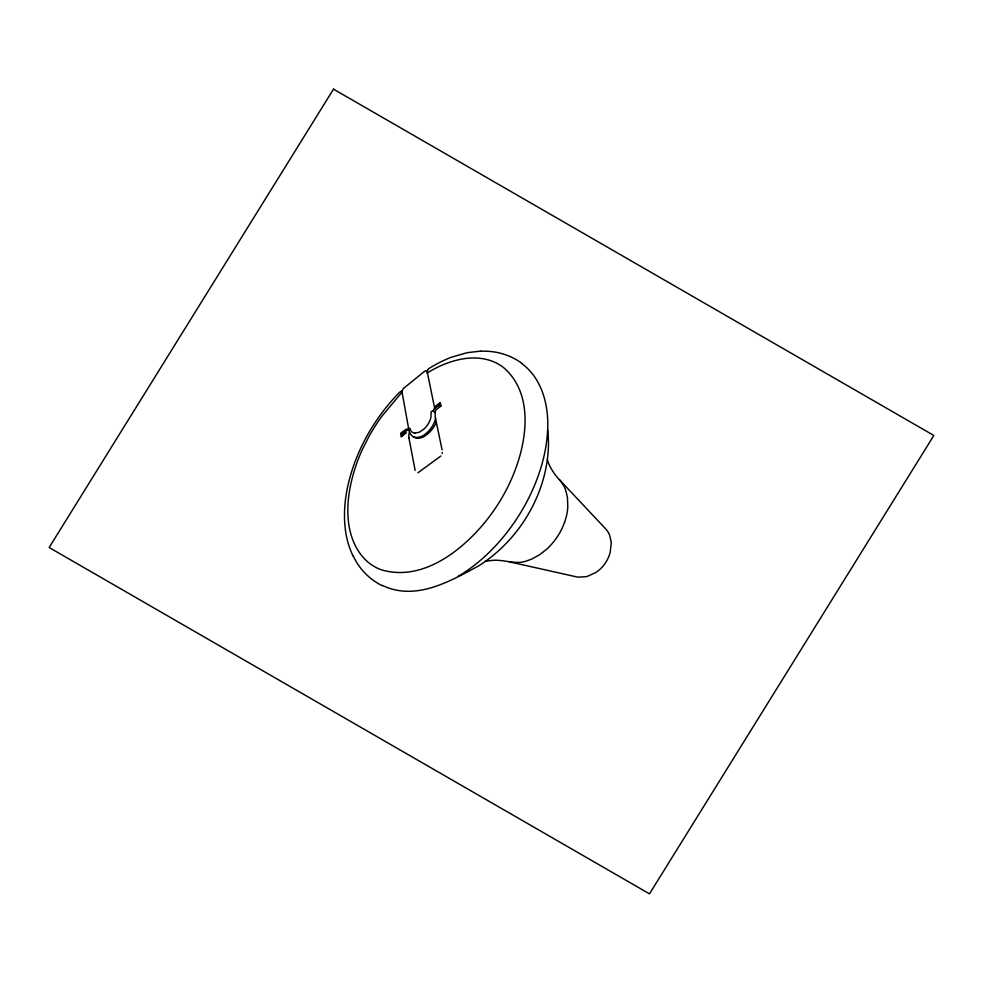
<?xml version="1.0" encoding="UTF-8"?>
<svg xmlns="http://www.w3.org/2000/svg" width="983" height="983" viewBox="0 0 983 983"><rect width="100%" height="100%" fill="white"/><g stroke="black" fill="none" stroke-linecap="round" stroke-linejoin="round"><path stroke-width="1.47" d="M435.162 412.516L435.186 414.801A10.727 10.383 -20.4 0 0 435.383 417.787L442.092 449.833M382.424 585.438C415.453 601.277 449.44 581.666 478.647 565.876C516.935 541.682 543.759 499.253 547.986 454.06A124.988 120.958 -20.4 0 0 547.666 429.817C548.883 405.635 542.161 378.394 521.666 363.489M442.276 452.499L442.141 453.568M547.642 429.817C546.536 453.556 539.36 476.694 528.817 497.865A209.096 202.338 -20.4 0 1 510.951 527.158C496.71 546.609 479.114 563.873 458.324 576.235M427.138 371.5L434.67 408.326A2.077 2.003 -20.4 0 0 434.855 408.83M402.354 390.62L402.502 390.153A5.05 4.89 -20.4 0 1 403.608 388.334M435.58 418.672L434.732 421.314A30.166 29.195 -20.4 0 1 430.001 429.51C426.204 433.958 420.257 438.946 414.027 437.042A6.23 6.021 -20.4 0 1 413.167 436.624A9.117 8.822 -20.4 0 1 409.813 432.901L409.383 432.815M564.574 522.403L566.147 517.267A57.456 55.601 -20.4 0 0 567.781 506.97L567.437 497.3L565.716 490.308A32.12 31.075 -20.4 0 0 559.352 479.581M402.256 391.123A6.93 6.709 -20.4 0 0 402.17 392.02L382.068 416.006A200.385 193.909 -20.4 0 0 369.276 435.911L362.727 448.703A175.085 169.432 -20.4 0 0 354.298 470.697C349.555 486.536 346.655 503.21 348.277 519.774A80.409 77.817 -20.4 0 0 349.469 528.301C352.123 541.572 358.439 554.645 369.264 563.136A45.673 44.198 -20.4 0 0 380.605 569.55C421.24 582.268 460.794 551.77 485.184 522.01A194.683 188.392 -20.4 0 0 501.416 498.688L503.775 494.584A183.379 177.456 -20.4 0 0 515.473 469.223C527.564 436.857 532.7 392.131 503.271 367.347A45.488 44.014 -20.4 0 0 494.252 362.039C476.116 354.175 455.313 358.746 438.148 366.954A103.436 100.094 -20.4 0 0 427.027 373.159M403.767 388.199L424.337 371.525M440.876 456.001L417.922 472.798M440.998 406.188L440.175 402.625L435.715 406.09A2.716 2.63 -20.4 0 0 434.707 407.466L434.67 408.326M406.471 432.803A3.846 3.723 -20.4 0 0 405.635 433.294L402.047 436.071L401.642 433.675L405.389 430.763A3.465 3.354 -20.4 0 1 407.429 430.075M436.268 406.851L440.052 403.472A1.388 1.339 -20.4 0 1 440.2 402.637M402.563 435.666L402.858 433.614M403.079 433.417L408.719 429.055L402.17 392.733M439.757 405.045C437.41 406.704 430.05 410.108 435.051 412.455M440.691 406.237L436.427 409.518A3.244 3.133 -20.4 0 0 435.752 410.206M480.81 351.103L467.158 352.676L451.283 357.271A122.715 118.759 -20.4 0 0 429.313 368.318A4.608 4.46 -20.4 0 0 427.814 369.768M414.777 433.11L419.299 432.225L424.042 428.981A23.678 22.916 -20.4 0 0 430.935 417.357L431.168 411.693A4.374 4.227 -20.4 0 1 433.245 410.845M408.51 429.215L407.54 429.116A5.099 4.94 -20.4 0 0 405.795 429.485L400.622 433.306L401.236 436.882A1.278 1.241 -20.4 0 1 401.58 436.415M485.344 561.416A39.529 38.251 -20.4 0 1 490.787 560.556C503.198 558.676 515.51 565.544 527.638 560.556A44.002 42.576 -20.4 0 0 532.184 558.823L539.556 554.756L546.487 549.386A66.426 64.276 -20.4 0 0 564.512 522.378M509.243 561.797L578.004 577.193L586.876 576.579L595.833 572.499A33.459 32.378 -20.4 0 0 602.174 567.117A32.808 31.751 -20.4 0 0 604.84 563.824L607.076 560.224A37.305 36.101 -20.4 0 0 610.197 552.421L611.303 542.542L609.73 535.477A21.614 20.913 -20.4 0 0 605.602 528.805L558.528 478.758A60.442 58.501 -20.4 0 1 552.446 470.734L550.615 467.552A46.434 44.935 -20.4 0 1 547.912 461.432L547.396 459.786M401.642 433.675L402.293 434.056M413.167 436.624C418.684 441.011 426.118 435.985 430.075 431.672A33.655 32.562 -20.4 0 0 436.366 422.321M435.211 412.553L435.297 411.766M352.983 555.874C344.259 537.812 343.067 517.021 345.758 497.435A158.079 152.979 -20.4 0 1 347.417 487.789C354.359 454.92 370.763 424.349 393.003 399.282A187.581 181.523 -20.4 0 1 398.398 393.495L399.319 392.561A4.792 4.632 -20.4 0 1 401.015 391.443M409.616 432.508L409.297 431.648A6.697 6.488 -20.4 0 1 409.088 430.775L409.014 430.284M415.133 470.402L408.965 438.025M440.347 404.75L440.138 403.853M401.101 391.406A5.161 5.001 -20.4 0 1 402.121 391.136M480.81 351.263A64.534 62.445 -20.4 0 1 521.838 363.268M427.372 370.689A5.124 4.964 -20.4 0 1 427.654 370.038M382.276 585.721A65.443 63.33 -20.4 0 1 353.167 555.788M424.521 371.39A4.792 4.645 -20.4 0 1 426.634 370.714M435.358 411.041A2.482 2.396 -20.4 0 1 435.518 410.611M408.879 438.037A11.808 11.427 -20.4 0 1 409.419 432.827M408.805 429.215A2.015 1.941 -20.4 0 1 408.903 429.632A2.482 2.396 -20.4 0 1 409.911 428.183A5.923 5.726 -20.4 0 0 414.752 433.208M435.371 408.4A1.978 1.917 -20.4 0 1 436.305 406.901M440.003 404.885A1.561 1.511 -20.4 0 1 440.654 404.713M333.507 89.158L49.15 547.519L649.493 893.842L933.85 435.481L333.507 89.158"/></g></svg>
